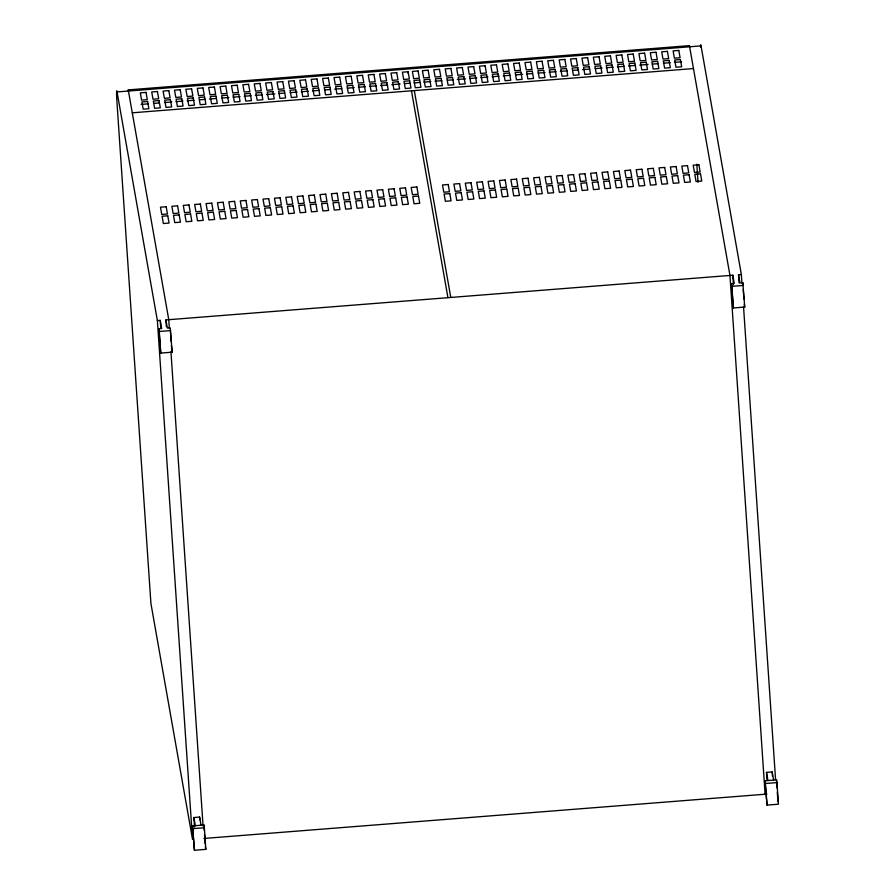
<?xml version="1.0" encoding="UTF-8"?>
<svg xmlns="http://www.w3.org/2000/svg" width="895" height="895" viewBox="0 0 895 895"><rect width="100%" height="100%" fill="white"/><g stroke="black" fill="none" stroke-linecap="round" stroke-linejoin="round"><path stroke-width="1.34" d="M689.363 45.645L128.075 89.903A22.867 0.75 85.5 0 1 128.444 91.033L168.763 319.694L169.334 328.062M117.055 91.928L157.375 320.589L192.514 839.365L150.919 603.443L117.234 106.281A22.867 0.75 85.5 0 1 117.055 91.928L701.042 45.891L741.362 274.552L741.921 282.921M141.164 104.402L148.134 103.854M153.694 103.417L159.265 102.97M164.837 102.533L171.806 101.985M175.979 101.661L182.938 101.101M187.122 100.777L194.081 100.229M199.652 99.792L205.223 99.345M209.396 99.021L216.366 98.472M221.938 98.036L228.896 97.488M233.069 97.152L240.039 96.604M244.212 96.28L251.182 95.731M255.355 95.396L262.313 94.848M266.497 94.523L274.854 93.863M279.027 93.527L284.599 93.091M290.17 92.655L297.129 92.107M301.313 91.771L308.272 91.223M312.444 90.898L319.414 90.35M324.986 89.914L330.557 89.466M334.73 89.142L341.689 88.594M347.26 88.157L354.23 87.598M358.403 87.274L365.361 86.725M369.545 86.401L376.504 85.842M380.688 85.517L387.647 84.969M391.82 84.645L400.177 83.985M404.361 83.649L409.932 83.213M414.105 82.888L419.677 82.441M423.85 82.116L430.819 81.568M434.992 81.232L441.951 80.684M447.522 80.248L453.094 79.812M457.278 79.476L465.635 78.816M469.808 78.491L476.767 77.943M480.951 77.619L487.909 77.059M492.082 76.735L499.052 76.187M503.225 75.862L510.195 75.303M515.766 74.867L522.725 74.319M526.898 73.994L532.469 73.547M538.04 73.11L544.999 72.562M549.183 72.238L556.142 71.689M560.326 71.354L567.285 70.806M572.856 70.369L578.427 69.933M582.6 69.597L589.57 69.049M595.141 68.613L602.1 68.065M606.273 67.729L613.243 67.181M617.416 66.856L624.374 66.308M628.558 65.973L635.517 65.424M639.701 65.1L648.047 64.44M652.231 64.116L657.803 63.668M663.374 63.232L670.333 62.684M674.506 62.359L681.475 61.811M132.292 112.804L693.48 68.568M157.375 320.589L160.227 320.365L161.659 328.532L158.818 328.756L160.753 353.089L172.153 352.194L170.207 327.861L167.354 328.085L165.922 319.918L732.815 275.224L734.247 283.391L731.405 283.614L733.352 307.958L744.741 307.052L742.794 282.719L739.952 282.943L738.509 274.776L741.362 274.552M158.818 328.756L159.299 331.474L170.688 330.579M731.405 283.614L731.886 286.344L743.275 285.438M194.539 826.98L193.902 817.527L199.596 817.068L201.039 825.235M767.037 780.485L766.489 772.385L772.184 771.937L773.627 780.104M192.492 825.917L203.892 825.011L204.362 827.741L205.828 849.355L194.439 850.25L192.492 825.917L194.439 850.25M765.08 780.776L776.48 779.869L776.961 782.599L778.426 804.213L767.026 805.108L765.08 780.776L767.026 805.108M192.973 828.636L204.362 827.741M765.561 783.494L776.961 782.599M203.915 838.458L767.004 794.078M689.206 46.059A22.867 0.75 85.5 0 1 689.486 46.025L729.962 275.447L765.102 794.223M689.486 46.025L689.642 46.786M744.26 304.334L744.741 307.052M766.489 772.385L767.932 780.552M414.307 90.574L450.789 297.453M411.465 90.798L447.936 297.688M172.153 352.194L171.392 345.425M205.347 846.625L205.828 849.355M193.902 817.527L195.345 825.682M742.794 282.719L742.984 285.416M743.253 289.477L743.902 298.93M776.48 779.869L777.028 787.98M777.296 792.03L777.945 801.495M743.532 306.627L775.562 779.377M738.509 274.776L739.057 282.887M772.184 771.937L772.463 775.987M732.815 275.224L733.452 284.677M731.886 286.344L733.352 307.958M696.813 164.199L698.033 182.3M407.807 71.723L407.896 73.077M170.486 331.911L171.124 341.364M203.892 825.011L204.25 830.415M204.53 834.476L205.168 843.929M170.945 351.769L203.064 825.917M165.922 319.918L166.38 326.675M199.596 817.068L199.786 819.775M160.227 320.365L160.776 328.476M159.299 331.474L160.753 353.089M700.561 47.088A22.867 0.75 85.5 0 1 701.042 45.891M146.019 92.409L140.325 92.856L141.6 100.117L147.306 99.669L146.019 92.409M157.419 91.503L151.714 91.961L153 99.211L158.695 98.763L157.419 91.503M168.808 90.608L163.114 91.055L164.389 98.316L170.095 97.868L168.808 90.608M180.208 89.713L174.514 90.16L175.789 97.421L181.484 96.973L180.208 89.713M191.597 88.818L185.903 89.265L187.178 96.526L192.884 96.067L191.597 88.818M202.997 87.911L197.303 88.359L198.578 95.62L204.273 95.172L202.997 87.911M214.386 87.016L208.692 87.464L209.978 94.725L215.673 94.277L214.386 87.016M225.786 86.121L220.092 86.569L221.367 93.83L227.061 93.382L225.786 86.121M237.175 85.215L231.481 85.674L232.767 92.923L238.462 92.476L237.175 85.215M248.575 84.32L242.881 84.768L244.156 92.028L249.85 91.581L248.575 84.32M259.975 83.425L254.269 83.873L255.556 91.133L261.25 90.686L259.975 83.425M271.364 82.53L265.67 82.978L266.945 90.238L272.639 89.78L271.364 82.53M282.764 81.624L277.058 82.071L278.345 89.332L284.039 88.885L282.764 81.624M294.153 80.729L288.458 81.176L289.734 88.437L295.439 87.99L294.153 80.729M305.553 79.834L299.847 80.281L301.134 87.542L306.828 87.084L305.553 79.834M316.942 78.928L311.247 79.375L312.523 86.636L318.228 86.189L316.942 78.928M328.342 78.033L322.636 78.48L323.923 85.741L329.617 85.293L328.342 78.033M339.731 77.138L334.036 77.585L335.312 84.846L341.017 84.398L339.731 77.138M351.131 76.232L345.436 76.69L346.712 83.94L352.406 83.492L351.131 76.232M362.52 75.337L356.825 75.784L358.101 83.045L363.806 82.597L362.52 75.337M373.92 74.442L368.225 74.889L369.501 82.15L375.195 81.702L373.92 74.442M385.309 73.547L379.614 73.994L380.901 81.255L386.595 80.796L385.309 73.547M396.709 72.64L391.014 73.088L392.29 80.349L397.984 79.901L396.709 72.64M408.098 71.745L402.403 72.193L403.69 79.454L409.384 79.006L408.098 71.745M418.077 70.962L412.371 71.41L413.658 78.67L419.352 78.223L418.077 70.962M428.123 70.224L422.418 70.671L423.704 77.932L429.399 77.473L428.123 70.224M439.512 69.318L433.818 69.765L435.093 77.026L440.787 76.578L439.512 69.318M450.912 68.423L445.207 68.87L446.493 76.131L452.188 75.683L450.912 68.423M462.301 67.528L456.607 67.975L457.882 75.236L463.588 74.777L462.301 67.528M473.701 66.622L467.995 67.069L469.282 74.33L474.976 73.882L473.701 66.622M485.09 65.727L479.396 66.174L480.671 73.435L486.377 72.987L485.09 65.727M496.49 64.832L490.784 65.279L492.071 72.54L497.765 72.092L496.49 64.832M507.879 63.925L502.184 64.384L503.46 71.634L509.165 71.186L507.879 63.925M519.279 63.03L513.585 63.478L514.86 70.739L520.554 70.291L519.279 63.03M530.668 62.135L524.973 62.583L526.249 69.844L531.954 69.396L530.668 62.135M542.068 61.24L536.373 61.688L537.649 68.949L543.343 68.49L542.068 61.24M553.457 60.334L547.762 60.782L549.049 68.042L554.743 67.595L553.457 60.334M564.857 59.439L559.162 59.887L560.438 67.147L566.132 66.7L564.857 59.439M576.246 58.544L570.551 58.992L571.838 66.252L577.532 65.805L576.246 58.544M587.646 57.638L581.951 58.097L583.227 65.346L588.921 64.899L587.646 57.638M599.046 56.743L593.34 57.19L594.627 64.451L600.321 64.004L599.046 56.743M610.435 55.848L604.74 56.295L606.016 63.556L611.71 63.109L610.435 55.848M621.835 54.953L616.129 55.401L617.416 62.661L623.11 62.202L621.835 54.953M633.224 54.047L627.529 54.494L628.805 61.755L634.51 61.307L633.224 54.047M644.624 53.152L638.918 53.599L640.205 60.86L645.899 60.412L644.624 53.152M656.013 52.257L650.318 52.704L651.594 59.965L657.299 59.506L656.013 52.257M667.413 51.351L661.707 51.798L662.994 59.059L668.688 58.611L667.413 51.351M678.802 50.456L673.107 50.903L674.382 58.164L680.088 57.716L678.802 50.456M147.619 101.482L141.925 101.929L143.2 109.19L148.906 108.742L147.619 101.482M159.019 100.587L153.313 101.034L154.6 108.295L160.294 107.836L159.019 100.587M170.408 99.681L164.714 100.128L165.989 107.389L171.695 106.941L170.408 99.681M181.808 98.786L176.114 99.233L177.389 106.494L183.083 106.046L181.808 98.786M193.197 97.891L187.502 98.338L188.778 105.599L194.483 105.151L193.197 97.891M204.597 96.984L198.903 97.443L200.178 104.693L205.872 104.245L204.597 96.984M215.986 96.089L210.291 96.537L211.578 103.798L217.272 103.35L215.986 96.089M227.386 95.194L221.691 95.642L222.967 102.903L228.661 102.455L227.386 95.194M238.775 94.288L233.08 94.747L234.367 101.996L240.061 101.549L238.775 94.288M250.175 93.393L244.48 93.841L245.756 101.101L251.45 100.654L250.175 93.393M261.575 92.498L255.869 92.946L257.156 100.206L262.85 99.759L261.575 92.498M272.964 91.603L267.269 92.051L268.545 99.311L274.239 98.853L272.964 91.603M284.364 90.697L278.658 91.145L279.945 98.405L285.639 97.958L284.364 90.697M295.753 89.802L290.058 90.25L291.334 97.51L297.039 97.063L295.753 89.802M307.153 88.907L301.447 89.355L302.734 96.615L308.428 96.168L307.153 88.907M318.542 88.001L312.847 88.46L314.123 95.709L319.828 95.262L318.542 88.001M329.942 87.106L324.236 87.553L325.523 94.814L331.217 94.367L329.942 87.106M341.331 86.211L335.636 86.658L336.912 93.919L342.617 93.472L341.331 86.211M352.731 85.316L347.036 85.763L348.312 93.024L354.006 92.565L352.731 85.316M364.12 84.41L358.425 84.857L359.7 92.118L365.406 91.67L364.12 84.41M375.52 83.515L369.825 83.962L371.101 91.223L376.795 90.775L375.52 83.515M386.908 82.62L381.214 83.067L382.501 90.328L388.195 89.88L386.908 82.62M398.309 81.713L392.614 82.172L393.889 89.422L399.584 88.974L398.309 81.713M409.697 80.818L404.003 81.266L405.29 88.527L410.984 88.079L409.697 80.818M419.677 80.035L413.971 80.483L415.258 87.744L420.952 87.296L419.677 80.035M429.723 79.297L424.017 79.744L425.304 87.005L430.998 86.546L429.723 79.297M441.112 78.391L435.417 78.838L436.693 86.099L442.398 85.651L441.112 78.391M452.512 77.496L446.806 77.943L448.093 85.204L453.787 84.757L452.512 77.496M463.901 76.601L458.206 77.048L459.482 84.309L465.187 83.861L463.901 76.601M475.301 75.695L469.595 76.153L470.882 83.403L476.576 82.955L475.301 75.695M486.69 74.8L480.995 75.247L482.271 82.508L487.976 82.06L486.69 74.8M498.09 73.905L492.384 74.352L493.671 81.613L499.365 81.165L498.09 73.905M509.479 73.01L503.784 73.457L505.06 80.718L510.765 80.259L509.479 73.01M520.879 72.103L515.184 72.551L516.46 79.812L522.154 79.364L520.879 72.103M532.268 71.208L526.573 71.656L527.849 78.917L533.554 78.469L532.268 71.208M543.668 70.313L537.973 70.761L539.249 78.022L544.943 77.574L543.668 70.313M555.057 69.407L549.362 69.866L550.649 77.115L556.343 76.668L555.057 69.407M566.457 68.512L560.762 68.96L562.038 76.22L567.732 75.773L566.457 68.512M577.846 67.617L572.151 68.065L573.438 75.325L579.132 74.878L577.846 67.617M589.246 66.711L583.551 67.17L584.827 74.419L590.521 73.972L589.246 66.711M600.646 65.816L594.94 66.264L596.227 73.524L601.921 73.077L600.646 65.816M612.035 64.921L606.34 65.369L607.615 72.629L613.31 72.182L612.035 64.921M623.435 64.026L617.729 64.474L619.016 71.734L624.71 71.276L623.435 64.026M634.823 63.12L629.129 63.567L630.404 70.828L636.11 70.381L634.823 63.12M646.224 62.225L640.518 62.672L641.804 69.933L647.499 69.486L646.224 62.225M657.612 61.33L651.918 61.777L653.193 69.038L658.899 68.591L657.612 61.33M669.012 60.424L663.307 60.882L664.593 68.132L670.288 67.684L669.012 60.424M680.401 59.529L674.707 59.976L675.982 67.237L681.688 66.789L680.401 59.529M166.179 206.734L160.485 207.181L161.76 214.442L167.466 213.994L166.179 206.734M177.579 205.839L171.874 206.286L173.16 213.547L178.855 213.099L177.579 205.839M188.968 204.944L183.274 205.391L184.549 212.652L190.255 212.193L188.968 204.944M200.368 204.038L194.662 204.485L195.949 211.746L201.643 211.298L200.368 204.038M211.757 203.143L206.063 203.59L207.338 210.851L213.044 210.403L211.757 203.143M223.157 202.248L217.463 202.695L218.738 209.956L224.432 209.508L223.157 202.248M234.546 201.341L228.851 201.8L230.127 209.05L235.832 208.602L234.546 201.341M245.946 200.446L240.252 200.894L241.527 208.155L247.221 207.707L245.946 200.446M257.335 199.551L251.64 199.999L252.927 207.26L258.621 206.812L257.335 199.551M268.735 198.656L263.041 199.104L264.316 206.365L270.01 205.906L268.735 198.656M280.124 197.75L274.429 198.198L275.716 205.458L281.41 205.011L280.124 197.75M291.524 196.855L285.829 197.303L287.105 204.563L292.799 204.116L291.524 196.855M302.924 195.96L297.218 196.408L298.505 203.668L304.199 203.221L302.924 195.96M314.313 195.054L308.618 195.513L309.894 202.762L315.588 202.315L314.313 195.054M325.713 194.159L320.007 194.607L321.294 201.867L326.988 201.42L325.713 194.159M337.102 193.264L331.407 193.712L332.683 200.972L338.388 200.525L337.102 193.264M348.502 192.358L342.796 192.817L344.083 200.066L349.777 199.619L348.502 192.358M359.891 191.463L354.196 191.91L355.472 199.171L361.177 198.724L359.891 191.463M371.291 190.568L365.585 191.015L366.872 198.276L372.566 197.829L371.291 190.568M382.68 189.673L376.985 190.12L378.261 197.381L383.966 196.922L382.68 189.673M394.08 188.767L388.385 189.214L389.661 196.475L395.355 196.027L394.08 188.767M405.469 187.872L399.774 188.319L401.049 195.58L406.755 195.132L405.469 187.872M416.869 186.977L411.174 187.424L412.45 194.685L418.144 194.237L416.869 186.977M448.205 184.504L442.51 184.952L443.786 192.212L449.48 191.765L448.205 184.504M459.594 183.609L453.899 184.057L455.186 191.317L460.88 190.859L459.594 183.609M470.994 182.703L465.299 183.151L466.575 190.411L472.269 189.964L470.994 182.703M482.383 181.808L476.688 182.256L477.975 189.516L483.669 189.069L482.383 181.808M493.783 180.913L488.088 181.361L489.364 188.621L495.058 188.174L493.783 180.913M505.172 180.007L499.477 180.466L500.764 187.715L506.458 187.268L505.172 180.007M516.572 179.112L510.877 179.559L512.153 186.82L517.847 186.373L516.572 179.112M527.972 178.217L522.266 178.664L523.553 185.925L529.247 185.478L527.972 178.217M539.361 177.322L533.666 177.769L534.942 185.03L540.647 184.571L539.361 177.322M550.761 176.416L545.055 176.863L546.342 184.124L552.036 183.676L550.761 176.416M562.149 175.521L556.455 175.968L557.73 183.229L563.436 182.781L562.149 175.521M573.55 174.626L567.844 175.073L569.13 182.334L574.825 181.886L573.55 174.626M584.938 173.719L579.244 174.178L580.519 181.428L586.225 180.98L584.938 173.719M596.338 172.824L590.633 173.272L591.919 180.533L597.614 180.085L596.338 172.824M607.727 171.929L602.033 172.377L603.308 179.638L609.014 179.19L607.727 171.929M619.127 171.023L613.433 171.482L614.708 178.731L620.403 178.284L619.127 171.023M630.516 170.128L624.822 170.576L626.097 177.837L631.803 177.389L630.516 170.128M641.916 169.233L636.222 169.681L637.497 176.941L643.192 176.494L641.916 169.233M653.305 168.338L647.611 168.786L648.897 176.047L654.592 175.588L653.305 168.338M664.705 167.432L659.011 167.88L660.286 175.14L665.981 174.693L664.705 167.432M676.094 166.537L670.4 166.985L671.686 174.245L677.381 173.798L676.094 166.537M687.494 165.642L681.8 166.09L683.075 173.35L688.77 172.903L687.494 165.642M698.894 164.736L693.189 165.195L694.475 172.444L700.17 171.997L698.894 164.736M167.779 215.807L162.084 216.254L163.36 223.515L169.065 223.068L167.779 215.807M179.179 214.912L173.473 215.359L174.76 222.62L180.454 222.173L179.179 214.912M190.568 214.017L184.873 214.464L186.149 221.725L191.854 221.278L190.568 214.017M201.968 213.111L196.273 213.569L197.549 220.819L203.243 220.371L201.968 213.111M213.357 212.216L207.662 212.663L208.938 219.924L214.643 219.476L213.357 212.216M224.757 211.321L219.062 211.768L220.338 219.029L226.032 218.581L224.757 211.321M236.146 210.415L230.451 210.873L231.738 218.123L237.432 217.675L236.146 210.415M247.546 209.519L241.851 209.967L243.127 217.228L248.821 216.78L247.546 209.519M258.935 208.624L253.24 209.072L254.527 216.333L260.221 215.885L258.935 208.624M270.335 207.73L264.64 208.177L265.916 215.438L271.61 214.979L270.335 207.73M281.724 206.823L276.029 207.271L277.316 214.531L283.01 214.084L281.724 206.823M293.124 205.928L287.429 206.376L288.705 213.636L294.399 213.189L293.124 205.928M304.524 205.033L298.818 205.481L300.105 212.741L305.799 212.294L304.524 205.033M315.913 204.127L310.218 204.586L311.494 211.835L317.199 211.388L315.913 204.127M327.313 203.232L321.607 203.68L322.894 210.94L328.588 210.493L327.313 203.232M338.702 202.337L333.007 202.785L334.282 210.045L339.988 209.598L338.702 202.337M350.102 201.442L344.396 201.89L345.683 209.15L351.377 208.692L350.102 201.442M361.49 200.536L355.796 200.983L357.071 208.244L362.777 207.797L361.49 200.536M372.891 199.641L367.185 200.088L368.471 207.349L374.166 206.902L372.891 199.641M384.279 198.746L378.585 199.193L379.86 206.454L385.566 206.007L384.279 198.746M395.679 197.84L389.985 198.298L391.26 205.548L396.955 205.1L395.679 197.84M407.068 196.945L401.374 197.392L402.649 204.653L408.355 204.205L407.068 196.945M418.468 196.05L412.774 196.497L414.049 203.758L419.744 203.31L418.468 196.05M449.805 193.577L444.11 194.025L445.386 201.285L451.08 200.838L449.805 193.577M461.193 192.682L455.499 193.13L456.786 200.391L462.48 199.943L461.193 192.682M472.594 191.776L466.899 192.235L468.174 199.484L473.869 199.037L472.594 191.776M483.982 190.881L478.288 191.329L479.575 198.589L485.269 198.142L483.982 190.881M495.382 189.986L489.688 190.434L490.963 197.694L496.658 197.247L495.382 189.986M506.783 189.091L501.077 189.539L502.363 196.799L508.058 196.341L506.783 189.091M518.171 188.185L512.477 188.632L513.752 195.893L519.447 195.446L518.171 188.185M529.572 187.29L523.866 187.737L525.152 194.998L530.847 194.551L529.572 187.29M540.96 186.395L535.266 186.842L536.541 194.103L542.247 193.644L540.96 186.395M552.36 185.489L546.655 185.936L547.941 193.197L553.636 192.749L552.36 185.489M563.749 184.594L558.055 185.041L559.33 192.302L565.036 191.854L563.749 184.594M575.149 183.699L569.444 184.146L570.73 191.407L576.425 190.959L575.149 183.699M586.538 182.793L580.844 183.251L582.119 190.501L587.825 190.053L586.538 182.793M597.938 181.898L592.244 182.345L593.519 189.606L599.214 189.158L597.938 181.898M609.327 181.003L603.633 181.45L604.908 188.711L610.614 188.263L609.327 181.003M620.727 180.108L615.033 180.555L616.308 187.816L622.003 187.357L620.727 180.108M632.116 179.201L626.422 179.649L627.708 186.91L633.403 186.462L632.116 179.201M643.516 178.306L637.822 178.754L639.097 186.015L644.792 185.567L643.516 178.306M654.905 177.411L649.211 177.859L650.497 185.12L656.192 184.672L654.905 177.411M666.305 176.505L660.611 176.964L661.886 184.213L667.581 183.766L666.305 176.505M677.694 175.61L672 176.058L673.286 183.318L678.981 182.871L677.694 175.61M689.094 174.715L683.4 175.163L684.675 182.423L690.369 181.976L689.094 174.715M700.494 173.82L694.788 174.268L696.075 181.528L701.769 181.07L700.494 173.82"/></g></svg>
